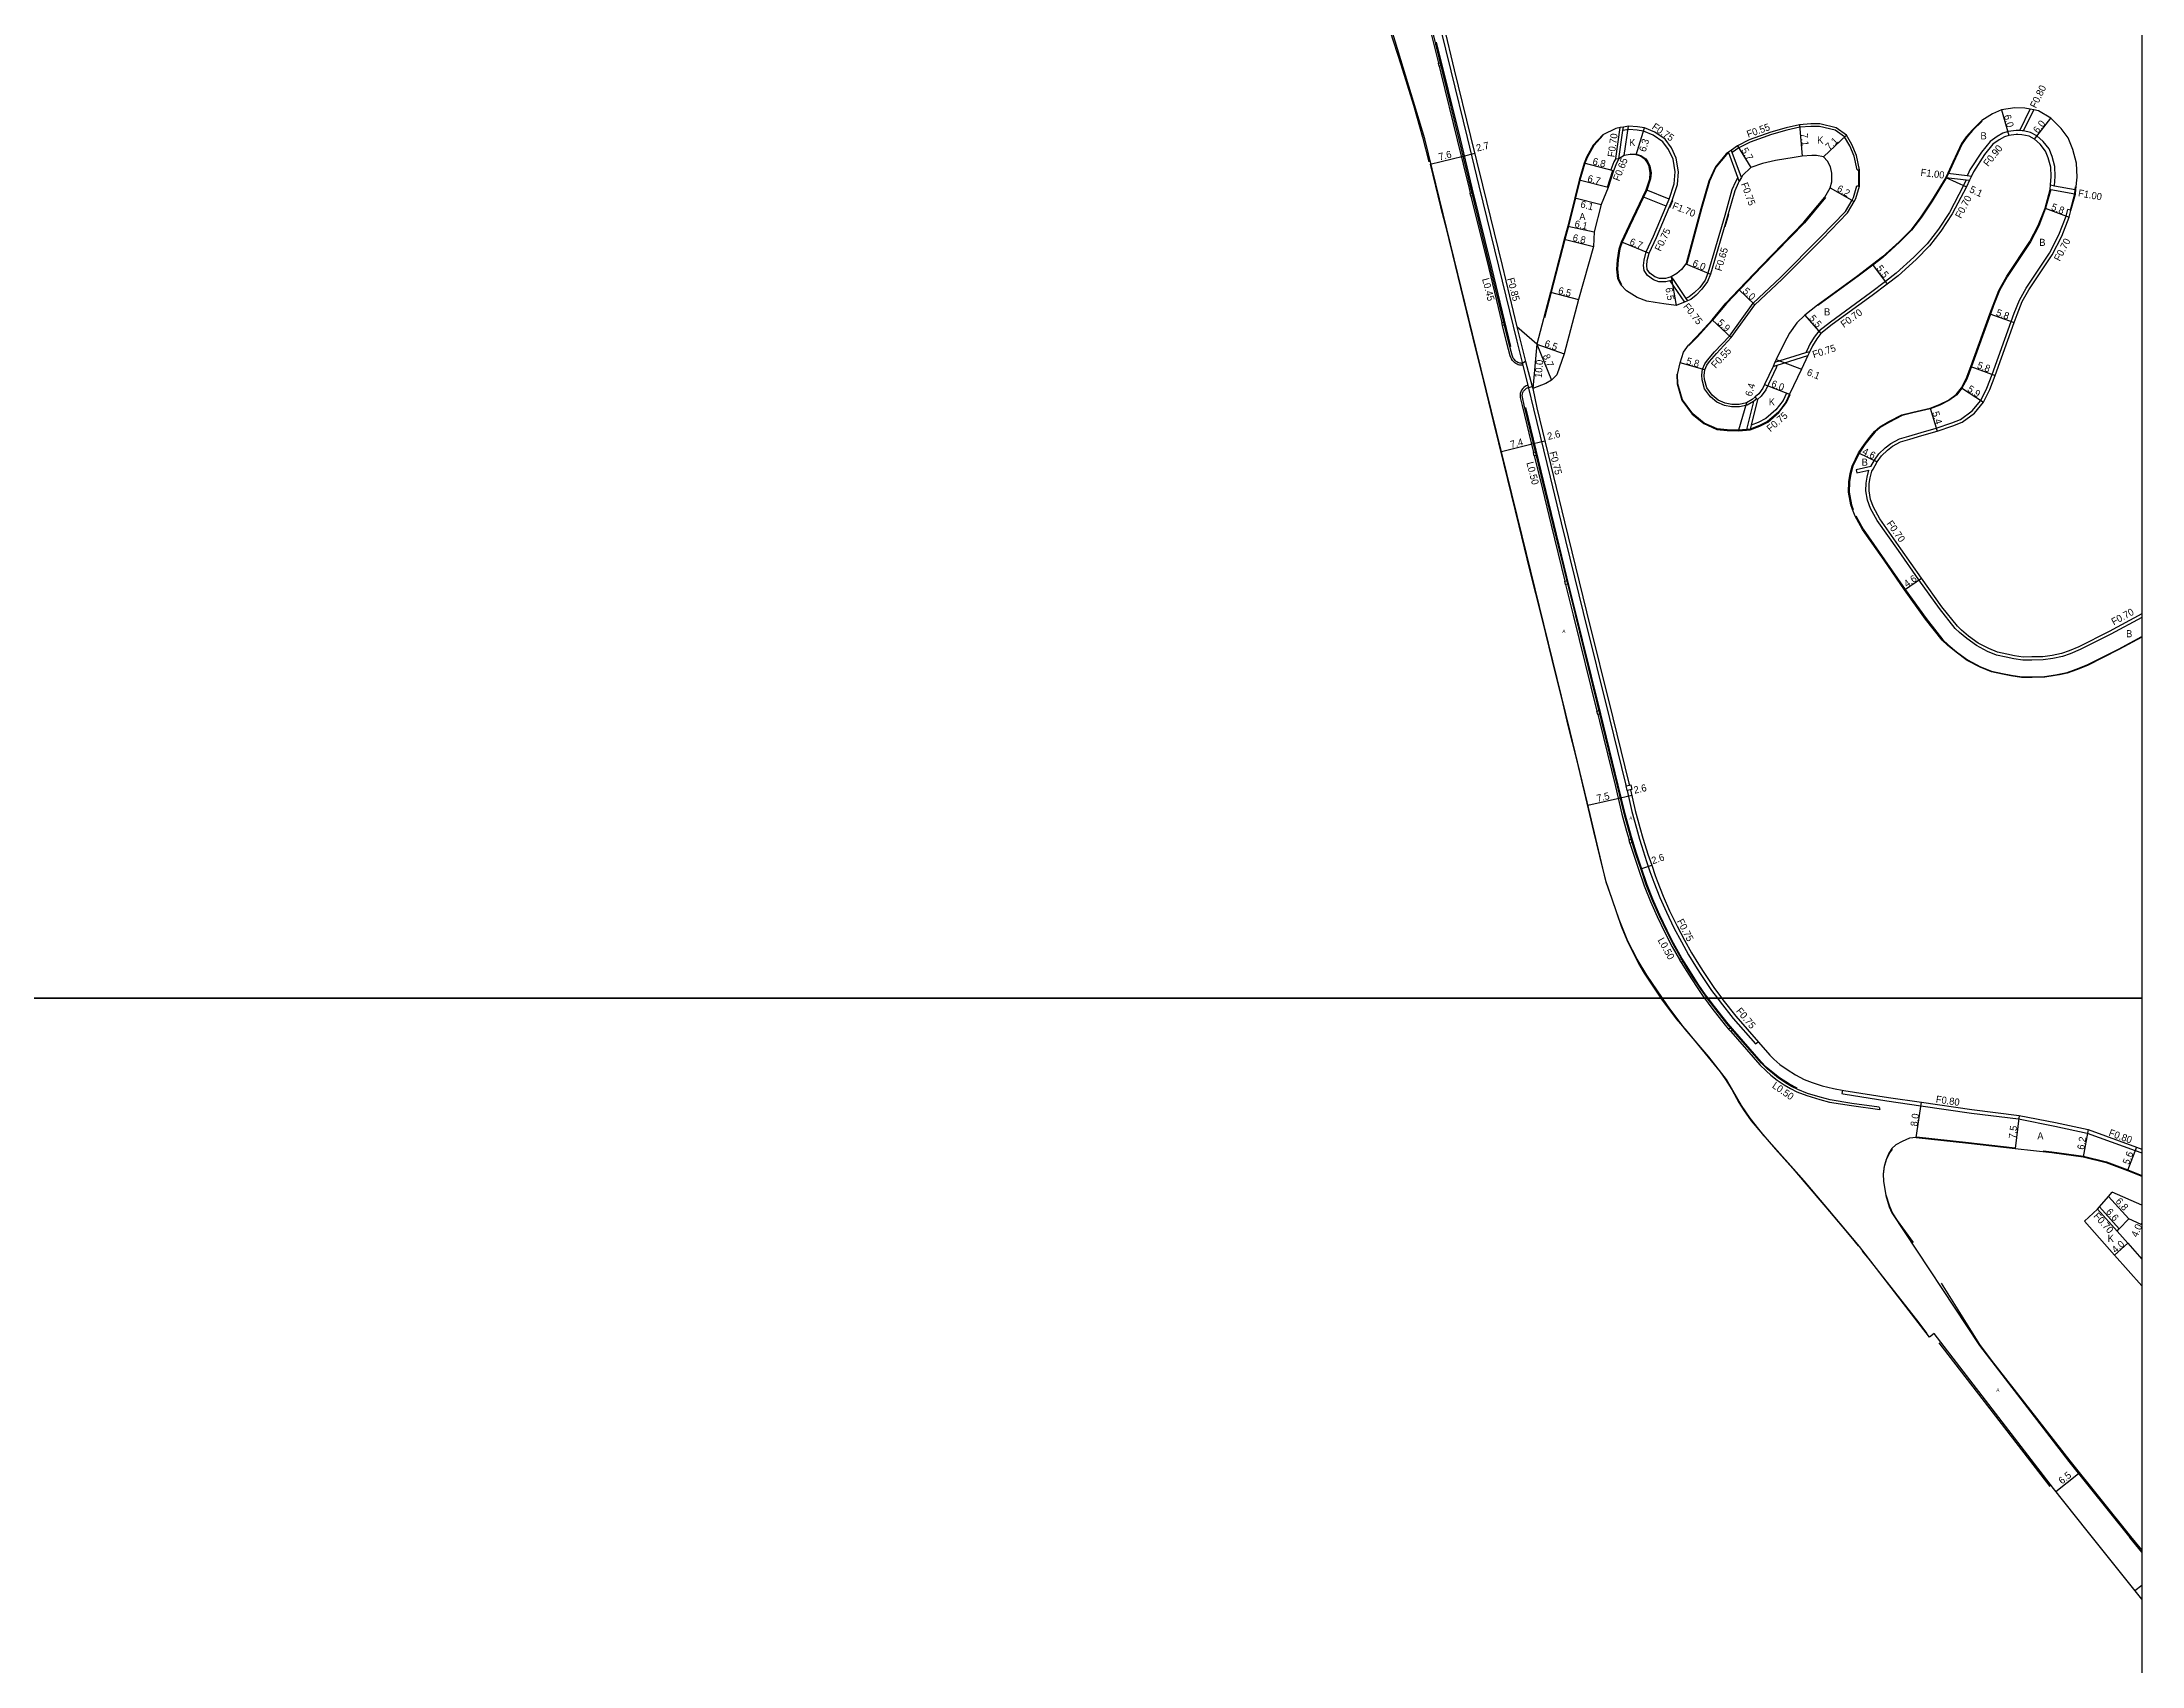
# Model space of a CAD drawing. Header units: metres. Extents: x -15200 to -12000, y -102000 to -99000.
# Drawn here: x -12472 to -11999.9, y -99750.1 to -99385.2 of the extents above; entities that cross this region are included whole.
import ezdxf

# ---------------------------------------------------------------- set-up
doc = ezdxf.new("R2010")
doc.units = ezdxf.units.M
doc.header["$LTSCALE"] = 2.5
for name, color, linetype in [('側溝・桝', 7, 'Continuous'), ('図郭', 7, 'Continuous'), ('幅員', 7, 'Continuous'), ('歩道・分離帯・安全施設', 7, 'Continuous'), ('舗装', 7, 'Continuous'), ('道路', 7, 'Continuous')]:
    doc.layers.add(name, color=color, linetype=linetype)
doc.styles.get("Standard").update_dxf_attribs({"font": ''})
doc.styles.add('YOKO_DECO', font='')
doc.styles.get('Standard').set_extended_font_data('@MS PGothic')
doc.styles.get('YOKO_DECO').set_extended_font_data('MS PGothic')

msp = doc.modelspace()

# ---------------------------------------------------------------- linework, layer by layer
at = {"layer": '側溝・桝'}
for points in [[(-12185.29, -99269.58), (-12183.57, -99276.62), (-12180.05, -99291.01), (-12172.99, -99319.82), (-12162.77, -99361.33), (-12157.69, -99381.89), (-12155.33, -99391.67), (-12151.66, -99406.64), (-12148.98, -99417.53), (-12144.55, -99435.55), (-12140.47, -99452.38), (-12139.3, -99457.18), (-12137.83, -99462.97), (-12136.72, -99467.59), (-12132.98, -99482.96), (-12130.51, -99493.18), (-12125.53, -99513.39), (-12119.63, -99537.2), (-12116.03, -99551.88), (-12115.92, -99552.33)], [(-12165.1, -99361.42), (-12164.99, -99361.88), (-12159.91, -99382.44), (-12158.09, -99389.97)], [(-12157.93, -99390.61), (-12157.55, -99392.21), (-12153.88, -99407.19), (-12151.2, -99418.08), (-12150.93, -99419.15)], [(-12027.43, -99405.09), (-12025.06, -99400.28)], [(-12026.58, -99405.17), (-12024.25, -99400.45)], [(-12118.2, -99411.34), (-12117.22, -99404.42)], [(-12117.51, -99411.45), (-12116.61, -99405.07), (-12116.5, -99404.29)], [(-12106.24, -99420.48), (-12105.11, -99417.07), (-12104.86, -99414.37), (-12105.35, -99411.49), (-12106.35, -99409.34), (-12107.64, -99407.58), (-12109.82, -99406.1), (-12112, -99405.2), (-12113.4, -99404.97), (-12115.3, -99404.85), (-12116.61, -99405.07)], [(-12063.97, -99413.92), (-12064.63, -99410.82), (-12065.63, -99408.48), (-12066.79, -99406.51), (-12068.94, -99404.99), (-12072.46, -99404.15), (-12074.38, -99404.13), (-12076.86, -99404.34), (-12079.81, -99404.99), (-12083.21, -99405.95), (-12088.01, -99407.66), (-12090.55, -99408.96), (-12092.03, -99410.01)], [(-12019.64, -99417.46), (-12019.44, -99415.41), (-12019.56, -99413.14), (-12020.15, -99410.9), (-12020.82, -99409.21), (-12022.18, -99407.54), (-12023.57, -99406.27), (-12024.99, -99405.5), (-12026.58, -99405.17), (-12026.89, -99405.11), (-12027.43, -99405.09), (-12028.24, -99405.07), (-12030.06, -99405.3), (-12031.2, -99405.67), (-12032.5, -99406.39), (-12034.08, -99407.51), (-12036.04, -99409.96), (-12038.63, -99413.9), (-12039.1, -99414.93), (-12039.22, -99415.19)], [(-12118.2, -99411.34), (-12118.65, -99412.09), (-12119.36, -99413.88), (-12119.37, -99413.93)], [(-12118.2, -99411.34), (-12117.51, -99411.45)], [(-12090.48, -99416.44), (-12090.77, -99415.64), (-12092.81, -99410.07), (-12092.86, -99409.92)], [(-12089.99, -99415.59), (-12092.03, -99410.01), (-12092.23, -99409.47)], [(-12119.37, -99413.93), (-12118.89, -99414.06), (-12118.74, -99414.09)], [(-12090.77, -99415.64), (-12091.33, -99416.61), (-12092.1, -99418.38), (-12093.73, -99424.13), (-12097.53, -99437.1), (-12098.16, -99438.69), (-12099.36, -99440.33), (-12100.57, -99441.54), (-12101.72, -99442.45), (-12102.35, -99442.73), (-12102.46, -99442.78)], [(-12063.97, -99413.92), (-12063.57, -99413.88), (-12063.42, -99413.87)], [(-12044.03, -99415.59), (-12039.45, -99416.17), (-12038.72, -99416.26)], [(-12043.59, -99414.64), (-12039.22, -99415.19), (-12038.28, -99415.3)], [(-12150.78, -99419.79), (-12146.77, -99436.1), (-12143.83, -99448.25)], [(-12106.9, -99422.05), (-12112.13, -99419.94)], [(-12106.24, -99420.48), (-12111.4, -99418.4)], [(-12106.9, -99422.05), (-12106.9, -99422.04), (-12106.25, -99420.49), (-12106.24, -99420.48)], [(-12087.28, -99465.98), (-12088.67, -99466.76), (-12090.41, -99467.17), (-12092.19, -99467.19), (-12093.78, -99466.87), (-12095.48, -99466.11), (-12096.95, -99464.92), (-12098.28, -99463.14), (-12098.83, -99461.11), (-12098.89, -99460.06), (-12098.71, -99458.68), (-12098.22, -99457.52), (-12097.6, -99456.64), (-12096.02, -99454.8), (-12092.68, -99451.24), (-12087.35, -99443.88), (-12081.23, -99438.1), (-12072.17, -99429.02), (-12066.57, -99423.27), (-12065.12, -99420.72), (-12064.79, -99420.14), (-12064.01, -99417.46)], [(-12039.45, -99416.17), (-12040.03, -99417.42), (-12043.2, -99423.46), (-12045.71, -99427.25), (-12048.21, -99430.52), (-12051.22, -99433.54), (-12055.18, -99437.15), (-12057.63, -99439.02), (-12060.98, -99441.56), (-12069.98, -99448.1), (-12072.6, -99450.18), (-12073.61, -99451.47), (-12074.63, -99453.1), (-12075.23, -99454.39), (-12075.5, -99454.97)], [(-12064.01, -99417.46), (-12063.61, -99417.52), (-12063.46, -99417.55)], [(-12020.62, -99418.3), (-12020.47, -99418.33), (-12015.04, -99419.31), (-12014.9, -99419.34)], [(-12020.52, -99417.3), (-12019.64, -99417.46), (-12014.95, -99418.31), (-12014.8, -99418.34)], [(-12106.05, -99438.82), (-12106.97, -99439.07), (-12108.56, -99439.09), (-12109.77, -99438.61), (-12111.08, -99437.68), (-12111.85, -99436.53), (-12111.99, -99435.42), (-12111.87, -99434.17), (-12111.41, -99432.34), (-12109.72, -99428.79), (-12106.9, -99422.05)], [(-12060.86, -99480.53), (-12060.08, -99479.11), (-12059.06, -99477.73), (-12057.64, -99476.34), (-12056.41, -99475.39), (-12054.47, -99474.36), (-12052.34, -99473.75), (-12049.61, -99472.94), (-12046.2, -99471.92), (-12042.7, -99470.75), (-12040.74, -99470), (-12038.08, -99468.05), (-12036.18, -99465.71), (-12034.79, -99462.98), (-12033.62, -99459.86), (-12029.34, -99448), (-12028.66, -99446.12), (-12027.5, -99443.17), (-12026.01, -99440.49), (-12020.77, -99432.64), (-12018.62, -99428.54), (-12017, -99424.34), (-12016.58, -99422.83)], [(-12015.91, -99423.02), (-12016.05, -99422.98), (-12016.58, -99422.83)], [(-12106.05, -99438.82), (-12105.43, -99438.64), (-12105.31, -99438.57)], [(-12106.05, -99438.82), (-12102.79, -99443.64)], [(-12105.74, -99437.95), (-12105.31, -99438.57), (-12102.46, -99442.78), (-12102.09, -99443.33)], [(-12139.14, -99457.81), (-12139.37, -99457.81), (-12139.54, -99457.8), (-12139.86, -99457.76), (-12140.14, -99457.68), (-12140.42, -99457.57), (-12140.66, -99457.43), (-12140.89, -99457.28), (-12141.09, -99457.09), (-12141.43, -99456.72), (-12141.65, -99456.4), (-12141.94, -99455.7), (-12142.71, -99452.88), (-12143.68, -99448.89)], [(-12140.43, -99449.17), (-12138.55, -99457)], [(-12138.55, -99457), (-12137.01, -99462.61)], [(-12081.91, -99457.76), (-12082.2, -99458.37), (-12084.5, -99463.37), (-12085.52, -99464.72), (-12086.38, -99465.47)], [(-12082.88, -99458.06), (-12081.91, -99457.76), (-12075.03, -99455.61)], [(-12082.46, -99457.14), (-12075.5, -99454.97), (-12074.6, -99454.69)], [(-12138, -99462.31), (-12138.54, -99462.52), (-12138.87, -99462.78), (-12139.14, -99463.07), (-12139.41, -99463.39), (-12139.59, -99463.77), (-12139.71, -99464.16), (-12139.75, -99464.56), (-12139.72, -99465.03), (-12139.29, -99466.87), (-12136.74, -99477.41)], [(-12086.51, -99465.32), (-12087.28, -99465.98), (-12088.83, -99472.22)], [(-12086.38, -99465.47), (-12087.82, -99471.26), (-12088.04, -99472.14)], [(-12079.87, -99464.06), (-12080.62, -99465.71), (-12082.22, -99467.81), (-12084.52, -99469.81), (-12086.23, -99470.66), (-12087.82, -99471.26)], [(-12086.38, -99465.47), (-12086.51, -99465.32), (-12086.87, -99464.9)], [(-12079.87, -99464.06), (-12079.17, -99464.34)], [(-12136.56, -99478.14), (-12135.25, -99483.51), (-12132.78, -99493.73), (-12129.67, -99506.36)], [(-12060.86, -99480.53), (-12064.21, -99481.33), (-12064.04, -99482.01), (-12061.32, -99481.36)], [(-12000, -99514.5), (-12006.98, -99518.25), (-12013.83, -99521.69), (-12016.1, -99522.63), (-12017.81, -99523.25), (-12019.98, -99523.69), (-12022.14, -99523.99), (-12024.7, -99524.06), (-12026.73, -99524.08), (-12028.73, -99523.78), (-12030.5, -99523.43), (-12032.63, -99522.95), (-12034.7, -99522.13), (-12037.16, -99520.81), (-12039.34, -99519.23), (-12041, -99517.83), (-12041.96, -99516.94), (-12045.49, -99512.49), (-12050.1, -99506.03), (-12054.69, -99499.45), (-12059.44, -99492.66), (-12060.94, -99489.96), (-12061.63, -99488.16), (-12061.99, -99486.06), (-12061.96, -99484.33), (-12061.73, -99482.95), (-12061.32, -99481.36)], [(-12129.49, -99507.09), (-12127.8, -99513.95), (-12122.45, -99535.54)], [(-12122.27, -99536.27), (-12121.9, -99537.76), (-12118.3, -99552.43), (-12116.86, -99558.64), (-12115.8, -99562.47), (-12115.25, -99564.43)], [(-12115.68, -99553.39), (-12114.59, -99558.06), (-12113.55, -99561.84), (-12112.86, -99564.31), (-12112.42, -99565.72)], [(-12115.04, -99565.16), (-12114.2, -99567.86), (-12113.11, -99571.05), (-12111.84, -99574.75), (-12110.45, -99578.28), (-12108.94, -99581.68), (-12107.23, -99585.24), (-12105.53, -99588.49), (-12103.92, -99591.36)], [(-12112.42, -99565.72), (-12111.33, -99569.29), (-12110.94, -99570.47), (-12110.56, -99571.56), (-12109.65, -99573.94)], [(-12109.65, -99573.94), (-12109.65, -99573.94), (-12108.29, -99577.37), (-12106.81, -99580.69), (-12105.14, -99584.19), (-12103.48, -99587.38), (-12101.85, -99590.26), (-12100.29, -99592.81), (-12099.26, -99594.44), (-12097.88, -99596.52), (-12096.67, -99598.27), (-12095.38, -99600)], [(-12103.52, -99592), (-12102.28, -99594.04), (-12101.22, -99595.71), (-12099.81, -99597.83), (-12098.57, -99599.63), (-12098.29, -99600)], [(-12098.29, -99600), (-12096.63, -99602.26), (-12093.64, -99606.06), (-12092.86, -99606.96)], [(-12095.38, -99600), (-12094.76, -99600.84), (-12091.82, -99604.59), (-12086.83, -99610.31), (-12086.25, -99609.81)], [(-12092.36, -99607.53), (-12085.86, -99614.98), (-12084.45, -99616.37), (-12083.35, -99617.3), (-12081.93, -99618.41), (-12080.35, -99619.46), (-12078.96, -99620.31), (-12077.51, -99621.04), (-12075.29, -99621.92), (-12072.39, -99622.77), (-12070.17, -99623.35), (-12065.25, -99624.16), (-12058.88, -99625.05)], [(-12067.28, -99620.68), (-12067.42, -99621.44), (-12067.1, -99621.5), (-12057.3, -99623.09)], [(-12057.3, -99623.09), (-12049.66, -99624.19), (-12038.26, -99625.83), (-12027.71, -99627.14), (-12019.56, -99628.76), (-12012.27, -99630.33), (-12001.49, -99634.22), (-12000, -99634.8)], [(-12059.05, -99624.5), (-12058.88, -99625.05)], [(-12005.11, -99651.83), (-12009.49, -99646.92)], [(-12005.56, -99652.38), (-12009.95, -99647.45)]]:
    msp.add_lwpolyline(points, dxfattribs=at)
for points in [[(-12157.52, -99390.51), (-12157.93, -99390.61), (-12158.09, -99389.97), (-12157.67, -99389.87)], [(-12150.36, -99419.68), (-12150.78, -99419.79), (-12150.93, -99419.15), (-12150.52, -99419.05)], [(-12143.26, -99448.79), (-12143.68, -99448.89), (-12143.83, -99448.25), (-12143.41, -99448.15)], [(-12136.06, -99478.02), (-12136.56, -99478.14), (-12136.74, -99477.41), (-12136.24, -99477.29)], [(-12128.99, -99506.97), (-12129.49, -99507.09), (-12129.67, -99506.36), (-12129.17, -99506.23)], [(-12121.77, -99536.15), (-12122.27, -99536.27), (-12122.45, -99535.54), (-12121.95, -99535.42)], [(-12114.63, -99553.14), (-12115.68, -99553.39), (-12115.92, -99552.33), (-12114.87, -99552.09)], [(-12114.55, -99565.01), (-12115.04, -99565.16), (-12115.25, -99564.43), (-12114.75, -99564.29)], [(-12103.08, -99591.73), (-12103.52, -99592), (-12103.92, -99591.36), (-12103.47, -99591.09)], [(-12091.97, -99607.19), (-12092.36, -99607.53), (-12092.86, -99606.96), (-12092.47, -99606.62)]]:
    msp.add_lwpolyline(points, close=True, dxfattribs=at)
at = {"layer": '図郭'}
for points in [[(-12800, -99000), (-12000, -99000), (-12000, -99600), (-12800, -99600)], [(-12800, -99600), (-12000, -99600), (-12000, -100200), (-12800, -100200)]]:
    msp.add_lwpolyline(points, close=True, dxfattribs=at)
at = {"layer": '幅員'}
for points in [[(-12031.51, -99400.42), (-12029.86, -99406.19)], [(-12113.63, -99410.5), (-12111.8, -99404.47)], [(-12076.95, -99403.79), (-12076.31, -99410.86)], [(-12071.56, -99410.98), (-12066.38, -99406.13)], [(-12024.1, -99407.01), (-12020.4, -99402.28)], [(-12159.97, -99412.64), (-12152.54, -99410.81)], [(-12152.54, -99410.81), (-12149.93, -99410.16)], [(-12090.83, -99408.49), (-12087.88, -99413.36)], [(-12118.74, -99414.09), (-12125.32, -99412.38)], [(-12044.03, -99415.59), (-12039.4, -99417.73)], [(-12127.45, -99420.19), (-12121.53, -99421.68)], [(-12119.93, -99417.88), (-12126.42, -99416.19)], [(-12070.03, -99417.93), (-12064.64, -99420.99)], [(-12021.74, -99422.48), (-12016.33, -99424.56)], [(-12129.8, -99429.51), (-12123.2, -99431.14)], [(-12129.02, -99426.55), (-12123.06, -99427.82)], [(-12116.92, -99430.1), (-12110.71, -99432.59)], [(-12105.74, -99437.95), (-12104.68, -99444.36)], [(-12102.45, -99435.01), (-12096.91, -99437.31)], [(-12060.54, -99435.2), (-12057.21, -99439.58)], [(-12132.9, -99441.38), (-12126.61, -99443.03)], [(-12090.55, -99440.78), (-12086.94, -99444.24)], [(-12092.25, -99451.59), (-12096.59, -99447.6)], [(-12075.73, -99446.54), (-12072.1, -99450.67)], [(-12034.13, -99446.27), (-12028.68, -99448.24)], [(-12135.97, -99453.1), (-12136.87, -99463.06)], [(-12135.97, -99453.1), (-12129.85, -99455.28)], [(-12135.97, -99453.1), (-12132.7, -99461.16)], [(-12098.17, -99458.82), (-12103.77, -99457.3)], [(-12082.16, -99456.51), (-12076.48, -99458.72)], [(-12038.39, -99458.06), (-12032.96, -99460.1)], [(-12084.76, -99462.14), (-12079.17, -99464.34)], [(-12040.54, -99462.88), (-12035.59, -99466.1)], [(-12088.87, -99466.25), (-12090.64, -99472.4)], [(-12047.57, -99467.43), (-12045.99, -99472.59)], [(-12143.94, -99477.16), (-12136.7, -99475.4)], [(-12136.7, -99475.4), (-12134.18, -99474.78)], [(-12063.63, -99477.49), (-12059.49, -99479.49)], [(-12053.29, -99508.27), (-12049.53, -99505.62)], [(-12124.5, -99556.69), (-12117.18, -99554.99)], [(-12117.18, -99554.99), (-12114.65, -99554.41)], [(-12112.6, -99570.96), (-12110.14, -99570.12)], [(-12050.68, -99631.32), (-12049.54, -99623.4)], [(-12027.58, -99626.35), (-12028.47, -99633.8)], [(-12012.04, -99629.56), (-12013.14, -99635.66)], [(-12001.21, -99633.47), (-12003.21, -99638.71)], [(-12002.91, -99649.63), (-12007.44, -99644.55)], [(-12005.56, -99652.38), (-12009.95, -99647.45)], [(-12000.14, -99650.86), (-12000, -99650.55)], [(-12003.14, -99655.1), (-12006.13, -99657.76)], [(-12019.28, -99710.88), (-12014.21, -99706.81)], [(-12000, -99731.95), (-12001.53, -99733.2)]]:
    msp.add_lwpolyline(points, dxfattribs=at)
at = {"layer": '歩道・分離帯・安全施設'}
for points in [[(-12223.84, -99197.58), (-12218.32, -99217.74), (-12213.12, -99235.05), (-12208.12, -99251.81), (-12205.73, -99259.29), (-12202.89, -99268.91), (-12200.34, -99277.74), (-12191.93, -99305.6), (-12190.5, -99311.01), (-12188.83, -99315.86), (-12186.86, -99323.04), (-12179.2, -99348.08), (-12174.63, -99365.12), (-12166.52, -99390.22), (-12163.72, -99399.38), (-12161.65, -99406.55), (-12160.22, -99412.14)], [(-12139.25, -99457.38), (-12139.37, -99457.38), (-12139.5, -99457.37), (-12139.77, -99457.34), (-12140, -99457.27), (-12140.23, -99457.18), (-12140.43, -99457.07), (-12140.62, -99456.94), (-12140.79, -99456.79), (-12141.09, -99456.45), (-12141.27, -99456.19), (-12141.53, -99455.56), (-12142.29, -99452.78), (-12146.35, -99436), (-12150.78, -99417.97), (-12153.46, -99407.08), (-12157.13, -99392.11), (-12159.49, -99382.33)], [(-12138.55, -99457), (-12139.25, -99457.38), (-12139.37, -99457.38), (-12139.5, -99457.37), (-12139.77, -99457.34), (-12140, -99457.27), (-12140.23, -99457.18), (-12140.43, -99457.07), (-12140.62, -99456.94), (-12140.79, -99456.79), (-12141.09, -99456.45), (-12141.27, -99456.19), (-12141.53, -99455.56), (-12142.29, -99452.78), (-12146.35, -99436), (-12150.78, -99417.97), (-12153.46, -99407.08), (-12157.13, -99392.11), (-12159.49, -99382.33)], [(-12141.82, -99453.58), (-12146.06, -99435.88), (-12150.47, -99417.92), (-12153.15, -99406.96), (-12158.49, -99385.25)], [(-12121.07, -99406.13), (-12123.16, -99408.45), (-12124.64, -99411.13), (-12125.18, -99412.43), (-12126.27, -99416.23), (-12127.3, -99420.23), (-12128.88, -99426.58), (-12129.65, -99429.54), (-12132.76, -99441.42), (-12134.27, -99447.18)], [(-12035.87, -99402.95), (-12038.03, -99405.06), (-12039.35, -99406.59), (-12040.39, -99408.06), (-12042.33, -99412.27), (-12043.45, -99414.7), (-12043.89, -99415.66), (-12047.12, -99420.94), (-12049.5, -99424.56), (-12051.72, -99427.45), (-12054.43, -99430.18), (-12058.17, -99433.58), (-12060.45, -99435.32), (-12063.73, -99437.81), (-12072.79, -99444.4)], [(-12114.99, -99410.27), (-12113.61, -99410.35), (-12112.58, -99410.67), (-12111.5, -99411.44), (-12111.02, -99412.1), (-12110.55, -99413.11), (-12110.3, -99414.58), (-12110.43, -99415.96), (-12111.26, -99418.46), (-12115.08, -99426.47), (-12116.78, -99430.15), (-12117.3, -99431.66), (-12117.67, -99434.11), (-12117.83, -99436.19), (-12117.59, -99438.3), (-12116.92, -99439.68)], [(-12092.81, -99410.07), (-12093.34, -99410.45), (-12095.7, -99413.32), (-12097.17, -99416.47), (-12098.94, -99422.7), (-12102.27, -99435.04), (-12102.3, -99435.07)], [(-12159.97, -99412.64), (-12157.6, -99422.18), (-12156.6, -99426.19), (-12154.94, -99432.94), (-12152.55, -99442.84), (-12150.35, -99451.72), (-12147.98, -99461.37), (-12145.77, -99470.4), (-12143.46, -99479.84), (-12140, -99493.86), (-12137.58, -99503.74), (-12134.88, -99514.74), (-12133.3, -99521.15), (-12131.92, -99526.73), (-12130.15, -99533.88), (-12128.97, -99538.74), (-12127.01, -99546.72), (-12125.01, -99554.96), (-12123.22, -99562.6), (-12121.9, -99568.11), (-12120.72, -99572.7), (-12120.63, -99573.22), (-12120.46, -99573.91), (-12119.08, -99577.72), (-12118.08, -99580.77), (-12117, -99583.81), (-12115.77, -99586.89), (-12114.64, -99589.26), (-12113.08, -99592.26), (-12111.84, -99594.37), (-12108.11, -99600)], [(-12120.08, -99417.84), (-12120.07, -99417.83), (-12118.89, -99414.06)], [(-12063.61, -99417.52), (-12063.57, -99413.88)], [(-12106.07, -99422.39), (-12105.41, -99420.81), (-12105.4, -99420.8)], [(-12071.12, -99420.14), (-12075.81, -99425.79), (-12085.35, -99435.58), (-12093.36, -99443.94), (-12096.48, -99447.69), (-12099.95, -99451.5), (-12101.78, -99453.38)], [(-12020.47, -99418.33), (-12021.6, -99422.52), (-12023.13, -99426.49), (-12025.03, -99430.11), (-12030.23, -99437.91), (-12031.98, -99441.05), (-12033.29, -99444.36), (-12033.99, -99446.32), (-12038.25, -99458.11), (-12039.3, -99460.91), (-12040.41, -99462.96), (-12041.58, -99464.47), (-12043.34, -99465.76), (-12045.41, -99466.78), (-12047.52, -99467.57), (-12051.42, -99468.51), (-12053.86, -99469.07), (-12056.73, -99470.61), (-12058.77, -99471.79), (-12059.94, -99472.77), (-12061.08, -99474.15), (-12062.23, -99475.59), (-12063.5, -99477.56), (-12064.97, -99480.5), (-12065.41, -99482.17), (-12065.7, -99483.99), (-12065.74, -99486.34), (-12065.26, -99489.15), (-12064.87, -99490.19)], [(-12016.05, -99422.98), (-12015.04, -99419.31), (-12014.95, -99418.31), (-12014.89, -99417.73)], [(-12093.64, -99426.64), (-12092.97, -99424.35), (-12092.82, -99423.85)], [(-12097.65, -99600), (-12098.15, -99599.33), (-12099.39, -99597.54), (-12100.79, -99595.43), (-12101.84, -99593.77), (-12103.5, -99591.04), (-12105.08, -99588.25), (-12106.77, -99585.01), (-12108.47, -99581.46), (-12109.97, -99578.08), (-12111.36, -99574.57), (-12112.62, -99570.88), (-12113.71, -99567.7), (-12114.54, -99565.04), (-12115.3, -99562.33), (-12116.36, -99558.51), (-12117.8, -99552.31), (-12121.4, -99537.63), (-12127.3, -99513.82), (-12132.28, -99493.61), (-12134.75, -99483.39), (-12138.81, -99466.76), (-12139.21, -99464.95), (-12139.24, -99464.57), (-12139.2, -99464.26), (-12139.11, -99463.96), (-12138.97, -99463.67), (-12138.76, -99463.41), (-12138.52, -99463.17), (-12138.27, -99462.97), (-12137.01, -99462.61), (-12136.87, -99463.06)], [(-12097.65, -99600), (-12098.15, -99599.33), (-12099.39, -99597.54), (-12100.79, -99595.43), (-12101.84, -99593.77), (-12103.5, -99591.04), (-12105.08, -99588.25), (-12106.77, -99585.01), (-12108.47, -99581.46), (-12109.97, -99578.08), (-12111.36, -99574.57), (-12112.62, -99570.88), (-12113.71, -99567.7), (-12114.54, -99565.04), (-12115.3, -99562.33), (-12116.36, -99558.51), (-12117.8, -99552.31), (-12121.4, -99537.63), (-12127.3, -99513.82), (-12132.28, -99493.61), (-12134.75, -99483.39), (-12138.81, -99466.76), (-12139.21, -99464.95), (-12139.24, -99464.57), (-12139.2, -99464.26), (-12139.11, -99463.96), (-12138.97, -99463.67), (-12138.76, -99463.41), (-12138.52, -99463.17), (-12138.27, -99462.97), (-12137.01, -99462.61), (-12136.87, -99463.06)], [(-12104.51, -99459.84), (-12104.39, -99462.02), (-12103.4, -99465.64), (-12101.02, -99468.82), (-12098.44, -99470.93), (-12095.49, -99472.24), (-12093.2, -99472.48), (-12090.63, -99472.55), (-12088.81, -99472.37), (-12088, -99472.29), (-12085.87, -99471.49), (-12084.01, -99470.57), (-12081.56, -99468.43), (-12079.84, -99466.17), (-12079.03, -99464.4)], [(-12097.46, -99600), (-12098.02, -99599.24), (-12099.67, -99596.87), (-12100.69, -99595.29), (-12101.79, -99593.51), (-12103.35, -99591), (-12105.22, -99587.67), (-12106.67, -99584.85), (-12108.35, -99581.34), (-12109.88, -99577.79), (-12111.15, -99574.56), (-12112.53, -99570.6), (-12113.57, -99567.47), (-12114.7, -99563.8), (-12116.07, -99558.87), (-12117.68, -99552.19), (-12121.61, -99536.1), (-12127.81, -99511.02), (-12129.22, -99505.34), (-12138.47, -99467.28)], [(-12064.28, -99491.67), (-12062.62, -99494.65), (-12057.79, -99501.56), (-12053.16, -99508.19), (-12048.49, -99514.74), (-12044.72, -99519.49), (-12043.48, -99520.64), (-12041.66, -99522.18), (-12039.16, -99524), (-12036.28, -99525.54), (-12033.74, -99526.54), (-12031.28, -99527.1), (-12029.37, -99527.47), (-12026.99, -99527.83), (-12024.65, -99527.81), (-12021.83, -99527.73), (-12019.35, -99527.39), (-12016.79, -99526.87), (-12014.74, -99526.12), (-12012.27, -99525.11), (-12005.24, -99521.57), (-12000, -99518.75)], [(-12108.11, -99600), (-12107.99, -99600.17), (-12104.63, -99604.67), (-12102.28, -99607.47), (-12097.44, -99613.25), (-12094.77, -99616.55), (-12093.53, -99618.31), (-12092.15, -99620.56), (-12090.56, -99623.44), (-12089.39, -99625.32), (-12087.78, -99627.56), (-12085.2, -99630.68), (-12082.3, -99633.98), (-12078.46, -99638.31), (-12075.85, -99641.3), (-12070.99, -99646.99), (-12067.3, -99651.35), (-12065.36, -99653.64), (-12063.76, -99655.66)], [(-12059.05, -99624.5), (-12065.17, -99623.65), (-12070.06, -99622.85), (-12072.25, -99622.27), (-12075.13, -99621.43), (-12077.3, -99620.57), (-12078.71, -99619.86), (-12080.08, -99619.03), (-12081.63, -99617.99), (-12083.03, -99616.9), (-12084.1, -99615.99), (-12085.5, -99614.61), (-12093.24, -99605.73), (-12096.21, -99601.94), (-12097.65, -99600)], [(-12059.05, -99624.5), (-12065.17, -99623.65), (-12070.06, -99622.85), (-12072.25, -99622.27), (-12075.13, -99621.43), (-12077.3, -99620.57), (-12078.71, -99619.86), (-12080.08, -99619.03), (-12081.63, -99617.99), (-12083.03, -99616.9), (-12084.1, -99615.99), (-12085.5, -99614.61), (-12093.24, -99605.73), (-12096.21, -99601.94), (-12097.65, -99600)], [(-12077.46, -99620.21), (-12079.18, -99619.34), (-12081.4, -99617.9), (-12082.88, -99616.79), (-12084.43, -99615.49), (-12085.54, -99614.36), (-12092.98, -99605.79), (-12096.05, -99601.91), (-12097.46, -99600)], [(-12050.66, -99631.17), (-12038.94, -99632.42), (-12028.45, -99633.65)], [(-12051.32, -99654.94), (-12054.91, -99649.94), (-12055.99, -99648.25), (-12056.62, -99646.86), (-12057.46, -99644.27), (-12057.98, -99641.12), (-12058.06, -99639.5), (-12057.84, -99637.8), (-12057.35, -99636.16), (-12056.62, -99634.79), (-12056.06, -99633.91)], [(-12022.14, -99634.34), (-12020.18, -99634.55), (-12013.11, -99635.51), (-12007.96, -99636.77), (-12003.15, -99638.57), (-12000, -99639.87)], [(-12062.83, -99656.84), (-12061.34, -99658.67), (-12050.6, -99672.3), (-12048.31, -99675.37)], [(-12002.42, -99720.99), (-12016.07, -99703.98), (-12033.77, -99681.34), (-12036.38, -99677.84), (-12045.01, -99664.06)], [(-12045.64, -99677.47), (-12020.67, -99709.77)], [(-12000, -99723.95), (-12002.42, -99720.99)]]:
    msp.add_lwpolyline(points, dxfattribs=at)
at = {"layer": '舗装'}
for points in [[(-12116.36, -99410.66), (-12115.34, -99404.09)], [(-12082.88, -99458.06), (-12081.91, -99457.76), (-12075.03, -99455.61)]]:
    msp.add_lwpolyline(points, dxfattribs=at)
at = {"layer": '道路'}
for points in [[(-12184.48, -99269.35), (-12182.75, -99276.42), (-12179.23, -99290.81), (-12172.18, -99319.62), (-12161.96, -99361.13), (-12156.88, -99381.69), (-12154.51, -99391.47), (-12150.84, -99406.44), (-12148.16, -99417.33), (-12143.74, -99435.36), (-12140.43, -99449.17)], [(-12107.72, -99600), (-12111.27, -99594.84), (-12113.38, -99591.27), (-12115.51, -99587.18), (-12117.43, -99582.34), (-12120.45, -99573.63), (-12124.68, -99555.91), (-12128.51, -99540.12), (-12139.29, -99496.11), (-12149.59, -99454.09), (-12161.15, -99406.93), (-12169.08, -99380.79)], [(-12000, -99513.7), (-12007.3, -99517.63), (-12014.12, -99521.06), (-12016.35, -99521.98), (-12018, -99522.57), (-12020.1, -99523), (-12022.2, -99523.29), (-12024.71, -99523.36), (-12026.68, -99523.38), (-12028.61, -99523.09), (-12030.36, -99522.75), (-12032.42, -99522.28), (-12034.4, -99521.49), (-12036.79, -99520.22), (-12038.91, -99518.68), (-12040.54, -99517.3), (-12041.44, -99516.46), (-12044.93, -99512.07), (-12049.53, -99505.62), (-12054.12, -99499.05), (-12058.84, -99492.29), (-12060.31, -99489.66), (-12060.95, -99487.97), (-12061.28, -99486), (-12061.26, -99484.39), (-12061.05, -99483.09), (-12060.66, -99481.61), (-12060.4, -99481.14), (-12059.94, -99480.31), (-12059.49, -99479.49), (-12058.53, -99478.19), (-12057.18, -99476.87), (-12056.03, -99475.98), (-12054.2, -99475.02), (-12052.15, -99474.43), (-12049.41, -99473.61), (-12045.99, -99472.59), (-12042.46, -99471.41), (-12040.4, -99470.62), (-12037.59, -99468.56), (-12035.59, -99466.1), (-12034.15, -99463.26), (-12032.96, -99460.1), (-12028.68, -99448.24), (-12028, -99446.37), (-12026.86, -99443.47), (-12025.41, -99440.86), (-12020.16, -99432.99), (-12017.98, -99428.83), (-12016.33, -99424.56), (-12015.91, -99423.02), (-12014.9, -99419.34), (-12014.8, -99418.34), (-12014.52, -99415.52), (-12014.69, -99412.37), (-12015.49, -99409.37), (-12016.54, -99406.71), (-12018.09, -99404.64), (-12020.4, -99402.28), (-12023.22, -99400.66), (-12024.25, -99400.45), (-12025.06, -99400.28), (-12026.3, -99400.02), (-12028.5, -99399.96), (-12031.51, -99400.42), (-12033.56, -99401.29), (-12035.96, -99402.84), (-12038.14, -99404.96), (-12039.46, -99406.5), (-12040.52, -99407.99), (-12042.47, -99412.2), (-12043.59, -99414.64), (-12044.03, -99415.59), (-12047.24, -99420.86), (-12049.62, -99424.47), (-12051.83, -99427.36), (-12054.54, -99430.07), (-12058.26, -99433.47), (-12060.54, -99435.2), (-12063.82, -99437.69), (-12072.88, -99444.28), (-12075.73, -99446.54), (-12077.5, -99448.26), (-12079.18, -99450.61), (-12080.41, -99452.82), (-12082.16, -99456.51), (-12082.46, -99457.14), (-12082.88, -99458.06), (-12084.76, -99462.14), (-12085.14, -99462.98), (-12086.07, -99464.2), (-12086.87, -99464.9), (-12087.58, -99465.52), (-12088.87, -99466.25), (-12090.48, -99466.62), (-12092.14, -99466.64), (-12093.62, -99466.34), (-12095.19, -99465.64), (-12096.55, -99464.54), (-12097.77, -99462.89), (-12098.28, -99461.02), (-12098.34, -99460.08), (-12098.17, -99458.82), (-12097.74, -99457.79), (-12097.16, -99456.98), (-12095.61, -99455.17), (-12092.25, -99451.59), (-12086.94, -99444.24), (-12080.84, -99438.49), (-12071.78, -99429.41), (-12066.12, -99423.6), (-12064.64, -99420.99), (-12064.28, -99420.36), (-12063.46, -99417.55), (-12063.42, -99413.87), (-12064.1, -99410.66), (-12065.13, -99408.23), (-12066.38, -99406.13), (-12068.71, -99404.48), (-12072.39, -99403.6), (-12074.4, -99403.58), (-12076.95, -99403.79), (-12079.94, -99404.45), (-12083.38, -99405.43), (-12088.23, -99407.15), (-12090.83, -99408.49), (-12092.23, -99409.47), (-12092.86, -99409.92), (-12093.44, -99410.34), (-12095.83, -99413.24), (-12097.31, -99416.42), (-12099.09, -99422.66), (-12102.41, -99434.96), (-12102.45, -99435.01), (-12103.42, -99436.27), (-12104.53, -99437.22), (-12105.74, -99437.95), (-12106.5, -99438.16), (-12107.08, -99438.32), (-12108.42, -99438.34), (-12109.41, -99437.94), (-12110.53, -99437.15), (-12111.13, -99436.26), (-12111.24, -99435.41), (-12111.13, -99434.29), (-12110.71, -99432.59), (-12109.04, -99429.1), (-12106.2, -99422.33), (-12105.55, -99420.76), (-12104.37, -99417.23), (-12104.11, -99414.34), (-12104.62, -99411.27), (-12105.7, -99408.95), (-12107.11, -99407.03), (-12109.46, -99405.43), (-12111.8, -99404.47), (-12113.32, -99404.22), (-12115.34, -99404.09), (-12116.5, -99404.29), (-12117.22, -99404.42), (-12118.18, -99404.58), (-12121.16, -99406.01), (-12123.28, -99408.36), (-12124.78, -99411.06), (-12125.32, -99412.38), (-12126.42, -99416.19), (-12127.45, -99420.19), (-12129.02, -99426.55), (-12129.8, -99429.51), (-12132.9, -99441.38), (-12135.97, -99453.1), (-12140.43, -99449.17)], [(-12065.01, -99490.24), (-12065.41, -99489.18), (-12065.89, -99486.35), (-12065.85, -99483.98), (-12065.55, -99482.14), (-12065.11, -99480.45), (-12063.63, -99477.49), (-12062.35, -99475.51), (-12061.2, -99474.06), (-12060.05, -99472.66), (-12058.85, -99471.66), (-12056.81, -99470.48), (-12053.91, -99468.93), (-12051.45, -99468.36), (-12047.57, -99467.43), (-12045.47, -99466.64), (-12043.42, -99465.64), (-12041.69, -99464.36), (-12040.54, -99462.88), (-12039.44, -99460.85), (-12038.39, -99458.06), (-12034.13, -99446.27), (-12033.43, -99444.31), (-12032.12, -99440.98), (-12030.36, -99437.83), (-12025.16, -99430.03), (-12023.27, -99426.43), (-12021.74, -99422.48), (-12020.62, -99418.3), (-12020.52, -99417.3), (-12020.34, -99415.39), (-12020.45, -99413.28), (-12021.01, -99411.18), (-12021.61, -99409.67), (-12022.83, -99408.16), (-12024.1, -99407.01), (-12025.3, -99406.36), (-12026.99, -99406.01), (-12027.87, -99405.98), (-12028.2, -99405.97), (-12029.86, -99406.19), (-12030.84, -99406.5), (-12032.02, -99407.15), (-12033.45, -99408.17), (-12035.31, -99410.49), (-12037.84, -99414.34), (-12038.28, -99415.3), (-12038.72, -99416.26), (-12039.4, -99417.73), (-12042.6, -99423.81), (-12045.14, -99427.66), (-12047.68, -99430.98), (-12050.74, -99434.05), (-12054.74, -99437.69), (-12057.21, -99439.58), (-12060.56, -99442.12), (-12069.56, -99448.66), (-12072.1, -99450.67), (-12073.03, -99451.87), (-12074.02, -99453.44), (-12074.6, -99454.69), (-12075.03, -99455.61), (-12075.05, -99455.65), (-12076.48, -99458.72), (-12079.17, -99464.34), (-12079.97, -99466.1), (-12081.67, -99468.32), (-12084.09, -99470.44), (-12085.93, -99471.35), (-12088.04, -99472.14), (-12088.83, -99472.22), (-12090.64, -99472.4), (-12093.19, -99472.33), (-12095.45, -99472.09), (-12098.36, -99470.8), (-12100.91, -99468.72), (-12103.26, -99465.57), (-12104.24, -99461.99), (-12104.36, -99459.86), (-12103.77, -99457.3), (-12103.01, -99454.85), (-12101.9, -99453.28), (-12100.06, -99451.4), (-12096.59, -99447.6), (-12093.48, -99443.84), (-12090.55, -99440.78), (-12085.46, -99435.47), (-12075.92, -99425.69), (-12071.24, -99420.06), (-12070.03, -99417.93), (-12069.65, -99416.63), (-12069.63, -99414.63), (-12069.99, -99413.25), (-12070.66, -99411.95), (-12071.56, -99410.98), (-12073.1, -99410.69), (-12074.14, -99410.68), (-12076.31, -99410.86), (-12078.11, -99411.11), (-12082.3, -99411.8), (-12085.28, -99412.51), (-12087.88, -99413.36), (-12089.73, -99415.15), (-12089.99, -99415.59), (-12090.48, -99416.44), (-12090.75, -99416.91), (-12091.49, -99418.6), (-12093.11, -99424.31), (-12096.91, -99437.31), (-12097.59, -99439), (-12098.86, -99440.75), (-12100.14, -99442.03), (-12101.38, -99443.01), (-12102.09, -99443.33), (-12102.79, -99443.64), (-12103.35, -99443.89), (-12104.68, -99444.36), (-12107.4, -99444.03), (-12109.34, -99443.72), (-12111.22, -99443.42), (-12113.43, -99442.59), (-12115.82, -99441.1), (-12117.05, -99439.77), (-12117.73, -99438.34), (-12117.98, -99436.2), (-12117.82, -99434.09), (-12117.44, -99431.62), (-12116.92, -99430.1), (-12115.22, -99426.41), (-12112.13, -99419.94), (-12111.4, -99418.4), (-12110.58, -99415.93), (-12110.46, -99414.58), (-12110.69, -99413.15), (-12111.15, -99412.17), (-12111.61, -99411.55), (-12112.65, -99410.8), (-12113.63, -99410.5), (-12114.98, -99410.42), (-12116.36, -99410.66), (-12117.51, -99411.45), (-12118.07, -99412.38), (-12118.74, -99414.09), (-12119.93, -99417.88), (-12121.53, -99421.68), (-12123.06, -99427.82), (-12123.2, -99431.14), (-12126.61, -99443.03), (-12129.85, -99455.28), (-12131.47, -99459.95), (-12132.7, -99461.16), (-12133.98, -99461.91), (-12136.87, -99463.06)], [(-12136.87, -99463.06), (-12135.97, -99467.41), (-12132.23, -99482.78), (-12129.76, -99492.99), (-12124.78, -99513.2), (-12118.88, -99537.01), (-12115.28, -99551.7), (-12115.17, -99552.16), (-12114.87, -99552.09), (-12114.63, -99553.14), (-12114.93, -99553.21), (-12113.84, -99557.87), (-12112.8, -99561.64), (-12112.12, -99564.09), (-12111.68, -99565.49)], [(-12018.5, -99527.37), (-12019.46, -99527.55), (-12021.82, -99527.88), (-12024.65, -99527.96), (-12027, -99527.99), (-12029.39, -99527.62), (-12031.31, -99527.25), (-12033.79, -99526.69), (-12036.34, -99525.67), (-12039.24, -99524.13), (-12041.75, -99522.29), (-12043.58, -99520.75), (-12044.83, -99519.6), (-12048.61, -99514.84), (-12053.29, -99508.27), (-12057.92, -99501.64), (-12062.75, -99494.73), (-12064.41, -99491.74), (-12065.01, -99490.24)], [(-12000, -99518.92), (-12005.17, -99521.71), (-12012.2, -99525.24), (-12014.68, -99526.26), (-12016.75, -99527.02), (-12018.5, -99527.37)], [(-12111.68, -99565.49), (-12111.03, -99567.65), (-12110.14, -99570.12), (-12109.39, -99572.45), (-12108.93, -99573.67)], [(-12108.93, -99573.67), (-12107.58, -99577.07), (-12106.11, -99580.37), (-12104.45, -99583.85), (-12102.8, -99587.01), (-12101.18, -99589.87), (-12099.64, -99592.4), (-12098.61, -99594.02), (-12097.24, -99596.08), (-12096.04, -99597.82), (-12094.42, -99600)], [(-12008.09, -99724.94), (-12012.3, -99719.72), (-12019.84, -99710.18), (-12046.63, -99675.37), (-12047.73, -99676.21), (-12063.47, -99655.83), (-12070.58, -99647.37), (-12075.91, -99641.08), (-12084.92, -99630.91), (-12088.05, -99626.97), (-12089.94, -99624.17), (-12093.35, -99618.26), (-12097.31, -99613.22), (-12102.59, -99606.97), (-12106.06, -99602.42), (-12107.72, -99600)], [(-12094.42, -99600), (-12094.15, -99600.37), (-12091.23, -99604.1), (-12083.63, -99612.81), (-12082.73, -99613.73), (-12081.33, -99614.89), (-12079.73, -99616.07), (-12077.84, -99617.28), (-12075.86, -99618.26), (-12074.08, -99618.97), (-12071.84, -99619.7), (-12069.25, -99620.32), (-12066.98, -99620.73), (-12056.93, -99622.34)], [(-12056.93, -99622.34), (-12049.54, -99623.4), (-12038.16, -99625.04), (-12027.58, -99626.35), (-12019.39, -99627.97), (-12012.04, -99629.56), (-12001.21, -99633.47), (-12000, -99633.94)], [(-12050.68, -99631.32), (-12052.22, -99631.51), (-12053.87, -99632.24), (-12055.26, -99632.99), (-12056.16, -99633.83)], [(-12050.68, -99631.32), (-12038.95, -99632.57), (-12028.47, -99633.8), (-12020.2, -99634.7), (-12013.14, -99635.66), (-12008.01, -99636.91), (-12003.21, -99638.71), (-12000, -99640.03)], [(-12056.16, -99633.83), (-12056.82, -99634.86), (-12057.4, -99636.13), (-12057.9, -99637.82), (-12058.12, -99639.53), (-12058.04, -99641.17), (-12057.55, -99644.34), (-12056.74, -99646.91), (-12056.14, -99648.22), (-12036.46, -99678.05), (-12016.37, -99704.11), (-12002.67, -99721.19)], [(-12012.9, -99650.14), (-12009.95, -99647.45), (-12009.49, -99646.92), (-12007.44, -99644.55), (-12006.62, -99643.61)], [(-12000, -99646.55), (-12006.62, -99643.61)], [(-12012.9, -99650.14), (-12006.13, -99657.76), (-12000, -99664.65)], [(-12005.56, -99652.38), (-12005.17, -99651.9), (-12005.11, -99651.83), (-12002.91, -99649.63)], [(-12000, -99650.93), (-12000.14, -99650.86), (-12002.91, -99649.63)], [(-12005.56, -99652.38), (-12003.14, -99655.1), (-12000, -99658.63)], [(-12000, -99724.47), (-12002.67, -99721.19)], [(-12000, -99735.07), (-12001.51, -99733.22), (-12008.09, -99724.94)]]:
    msp.add_lwpolyline(points, dxfattribs=at)

# ---------------------------------------------------------------- texts
at = {"layer": '側溝・桝'}
for s, rotation, p in [('F0.80', 63.7924, (-12023.77, -99400.18)), ('F0.70', 81.9533, (-12118.52, -99411.14)), ('F0.75', 325.808, (-12110.25, -99404.59)), ('F0.55', 19.5587, (-12088.45, -99406.71)), ('F0.65', 68.5469, (-12117.44, -99416.58)), ('F0.90', 51.3228, (-12034.52, -99413.29)), ('F1.00', 352.8374, (-12049.77, -99415.22)), ('F0.75', 290.0994, (-12090.11, -99417.08)), ('F0.70', 62.2361, (-12040.63, -99424.95)), ('F1.00', 349.7269, (-12014.39, -99419.84)), ('F1.70', 338.0519, (-12105.68, -99422.57)), ('F0.75', 64.5063, (-12108.12, -99432.35)), ('F0.70', 62.335, (-12018.42, -99434.58)), ('F0.65', 73.6965, (-12094.46, -99436.78)), ('L0.45', 284.6556, (-12148.29, -99438.45)), ('F0.85', 284.6556, (-12142.65, -99438.37)), ('F0.75', 308.4718, (-12103.15, -99444.66)), ('F0.70', 35.9948, (-12066.96, -99449.45)), ('F0.55', 46.7999, (-12095.79, -99458.61)), ('F0.75', 17.3577, (-12073.72, -99456.21)), ('F0.75', 41.0721, (-12083.46, -99472.88)), ('F0.75', 284.6556, (-12133.16, -99477.38)), ('L0.50', 284.6556, (-12138.33, -99479.73)), ('F0.70', 304.9892, (-12057.43, -99493.38)), ('F0.70', 28.2647, (-12006.3, -99516.27)), ('F0.75', 297.2868, (-12104.52, -99582.7)), ('L0.50', 299.0735, (-12108.87, -99586.98)), ('F0.75', 310.1626, (-12091.29, -99602.97)), ('L0.50', 325.1645, (-12083.22, -99620.02)), ('F0.80', 351.8041, (-12046.36, -99623.47)), ('F0.80', 340.1274, (-12007.56, -99630.89)), ('F0.70', 311.6947, (-12010.95, -99649.05))]:
    msp.add_text(s, height=1.6, rotation=rotation, dxfattribs=at).set_placement(p)
at = {"layer": '幅員'}
for s, rotation, p in [('6.0', 285.9262, (-12031.03, -99401.73)), ('7.1', 275.1843, (-12076.67, -99405.73)), ('6.0', 52.0085, (-12023.32, -99405.84)), ('7.6', 14, (-12157.83, -99411.8)), ('2.7', 14, (-12149.38, -99409.82)), ('6.8', 345.3643, (-12123.56, -99412.67)), ('6.3', 73.0386, (-12111.52, -99410)), ('5.7', 301.2608, (-12090.1, -99409.5)), ('7.1', 43.1171, (-12070.21, -99409.57)), ('6.7', 345.3695, (-12124.7, -99416.53)), ('6.2', 330.4301, (-12068.68, -99418.59)), ('5.1', 335.2083, (-12038.87, -99418.85)), ('6.1', 347.9474, (-12127.59, -99426.75)), ('6.1', 345.9325, (-12126.28, -99422.32)), ('5.8', 338.8957, (-12020.49, -99422.85)), ('6.8', 346.1072, (-12128.03, -99429.84)), ('6.7', 338.1276, (-12115.26, -99430.66)), ('6.0', 337.4055, (-12101.12, -99435.45)), ('5.5', 307.2528, (-12059.76, -99436.05)), ('6.5', 345.3272, (-12131.28, -99441.71)), ('6.5', 279.3043, (-12107.07, -99440.47)), ('5.0', 316.2189, (-12089.83, -99441.33)), ('5.9', 317.3373, (-12095.53, -99448.44)), ('5.5', 311.3336, (-12074.89, -99447.34)), ('5.8', 340.1406, (-12032.88, -99446.61)), ('6.5', 340.3632, (-12134.38, -99453.56)), ('10.0', 84.8222, (-12134.88, -99460.71)), ('8.7', 292.1128, (-12134.66, -99455.7)), ('5.8', 344.7746, (-12102.49, -99457.54)), ('5.8', 339.4434, (-12037.14, -99458.42)), ('6.4', 73.9443, (-12087.66, -99464.93)), ('6.0', 338.5716, (-12083.42, -99462.56)), ('6.1', 338.7084, (-12075.42, -99459.99)), ('5.9', 326.9215, (-12039.35, -99463.53)), ('2.6', 14, (-12133.39, -99474.61)), ('5.4', 286.991, (-12047.15, -99468.45)), ('7.4', 14, (-12141.75, -99476.44)), ('4.6', 334.2043, (-12062.96, -99477.7)), ('4.6', 35.1583, (-12052.77, -99507.79)), ('2.6', 13, (-12114, -99554.1)), ('7.5', 13, (-12122.33, -99555.93)), ('2.6', 19, (-12109.88, -99569.94)), ('8.0', 81.8383, (-12050.44, -99628.93)), ('7.5', 83.179, (-12028.32, -99631.65)), ('6.2', 79.8075, (-12012.97, -99634.17)), ('5.6', 69.0854, (-12002.87, -99637.55)), ('6.6', 311.6946, (-12008.15, -99648.12)), ('6.8', 311.6951, (-12005.99, -99645.74)), ('4.0', 66.0356, (-12001.01, -99653.87)), ('4.0', 41.6475, (-12005.89, -99657.42)), ('6.5', 39, (-12017.92, -99709.32))]:
    msp.add_text(s, height=1.6, rotation=rotation, dxfattribs=at).set_placement(p)
at = {"layer": '舗装'}
for s, p in [('K', (-12072.95, -99408.01)), ('B', (-12036.24, -99407.06)), ('K', (-12115.21, -99408.57)), ('A', (-12126.43, -99425.21)), ('B', (-12023.04, -99431)), ('B', (-12071.41, -99446.61)), ('K', (-12083.84, -99466.83)), ('B', (-12062.96, -99480.39)), ('B', (-12003.52, -99518.93)), ('A', (-12023.48, -99631.76)), ('K', (-12007.67, -99654.77))]:
    msp.add_text(s, height=1.6, dxfattribs=at).set_placement(p)
at = {"layer": '舗装', "style": 'YOKO_DECO'}
for p in [(-12130.23, -99517.98, 139.51), (-12115.19, -99559.93, 138.95), (-12032.68, -99688.42, 132.62)]:
    msp.add_text('A', height=0.75, dxfattribs=at).set_placement(p)

doc.saveas('drawing.dxf')
